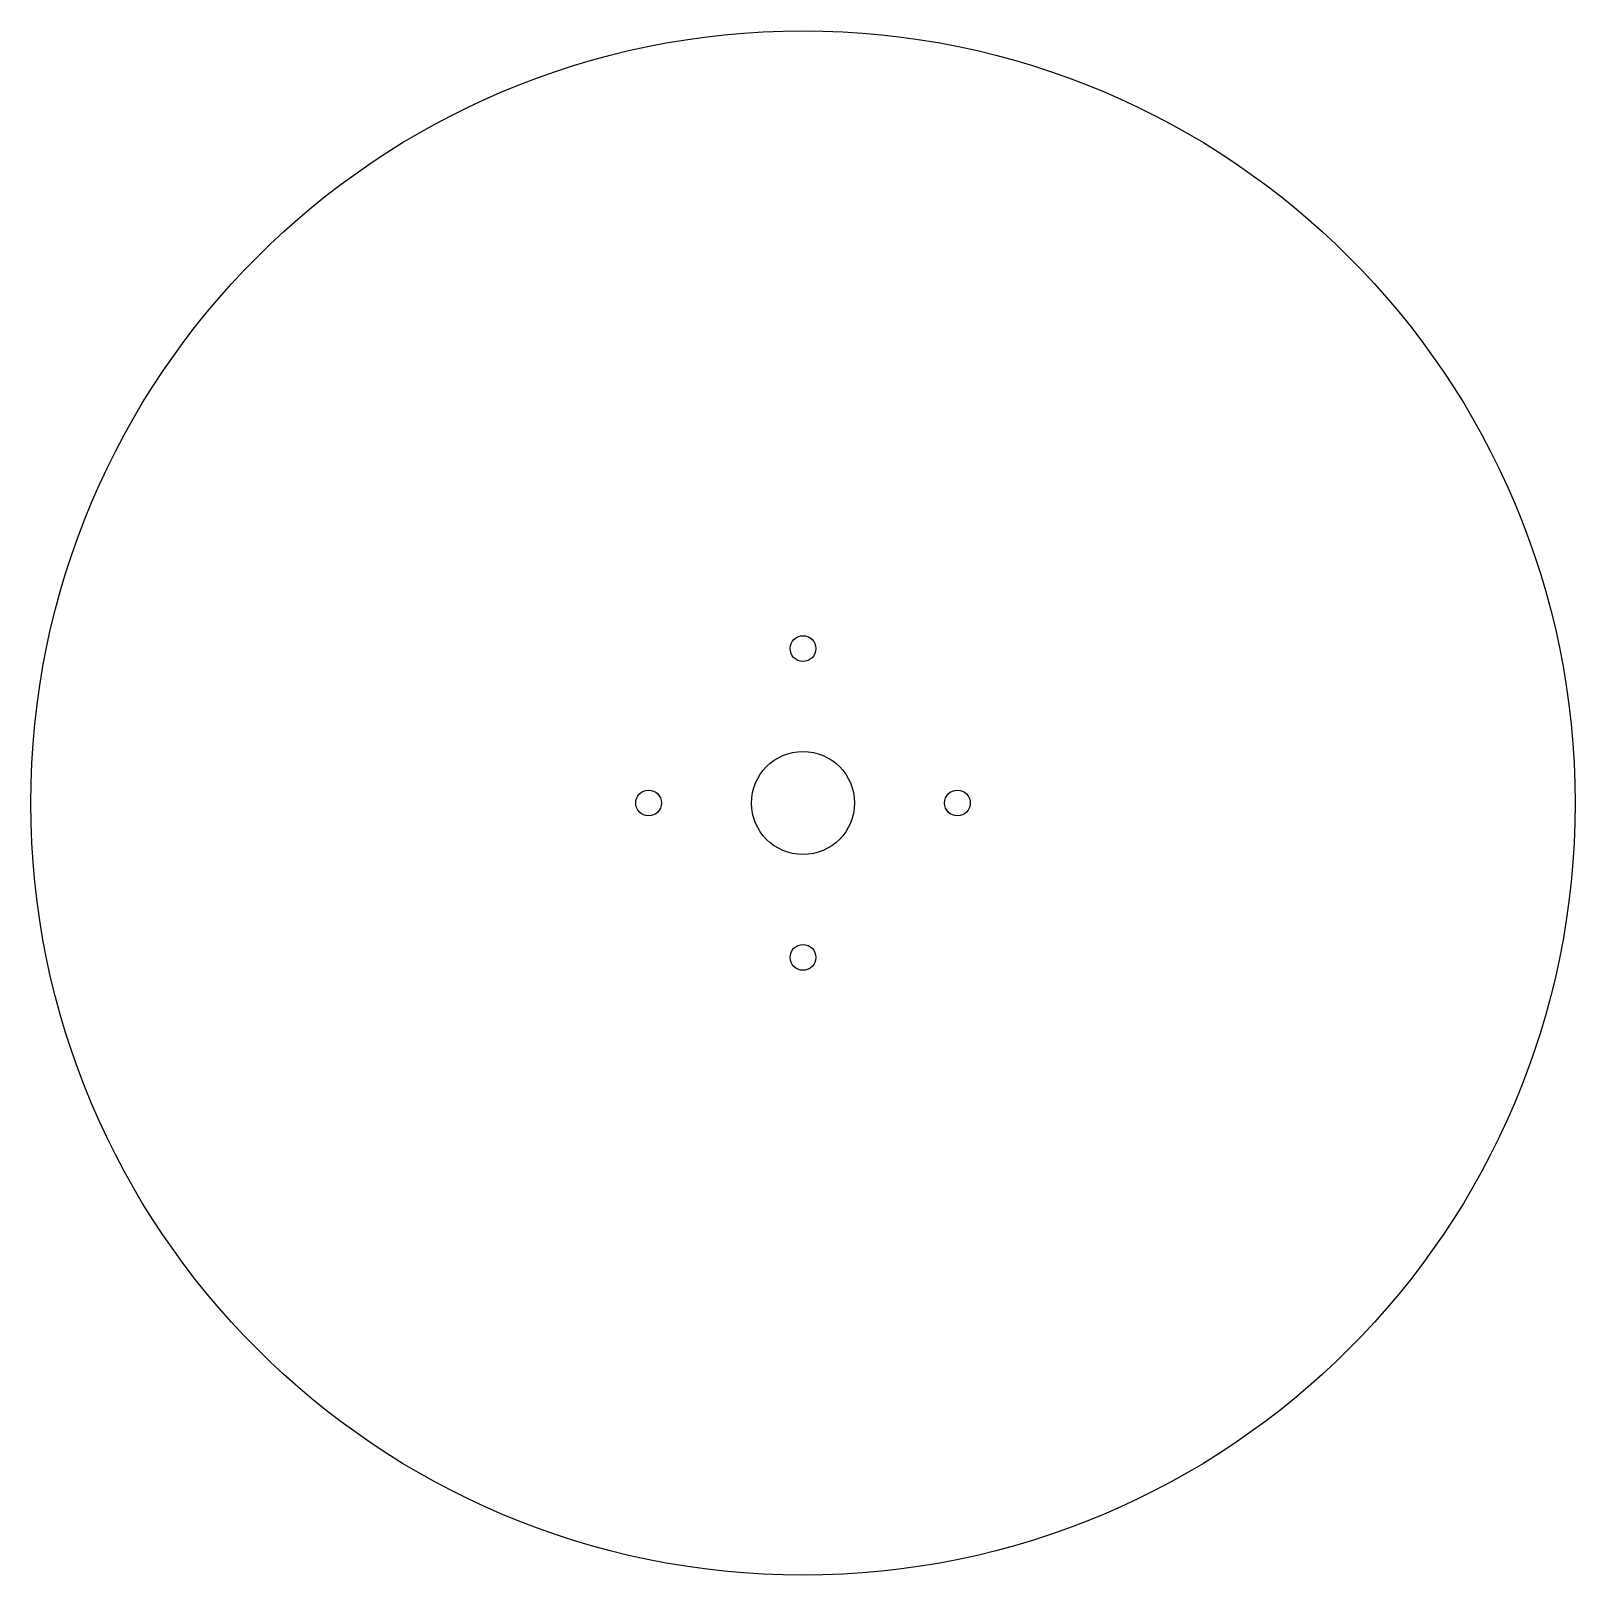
# Model space of a CAD drawing. Extents: x -60 to 60, y -60 to 60.
import ezdxf

# ---------------------------------------------------------------- set-up
doc = ezdxf.new("R2010")
doc.units = 0
doc.layers.add('Cut001', color=7, linetype='CONTINUOUS')

msp = doc.modelspace()

# ---------------------------------------------------------------- linework, layer by layer
at = {"layer": 'Cut001'}
for p, q in [((0, 13, 3), (0, 13, 6)), ((0, 13, 3), (0, 13, 6)), ((-13, 0, 3), (-13, 0, 6)), ((-13, 0, 3), (-13, 0, 6)), ((4, 0, 3), (4, 0, 6)), ((4, 0, 3), (4, 0, 6)), ((13, 0, 3), (13, 0, 6)), ((13, 0, 3), (13, 0, 6)), ((60, 0, 3), (60, 0, 6)), ((60, 0, 3), (60, 0, 6)), ((0, -13, 3), (0, -13, 6)), ((0, -13, 3), (0, -13, 6))]:
    msp.add_line(p, q, dxfattribs=at)
for centre, radius in [((0, 0), 60), ((0, 0), 60), ((0, 0), 60), ((0, 0), 60), ((0, 12), 1), ((0, 12), 1), ((0, 12), 1), ((0, 12), 1), ((0, 0), 4), ((0, 0), 4), ((0, 0), 4), ((0, 0), 4), ((-12, 0), 1), ((-12, 0), 1), ((-12, 0), 1), ((-12, 0), 1), ((12, 0), 1), ((12, 0), 1), ((12, 0), 1), ((12, 0), 1), ((0, -12), 1), ((0, -12), 1), ((0, -12), 1), ((0, -12), 1)]:
    msp.add_circle(centre, radius, dxfattribs=at)

doc.saveas('drawing.dxf')
